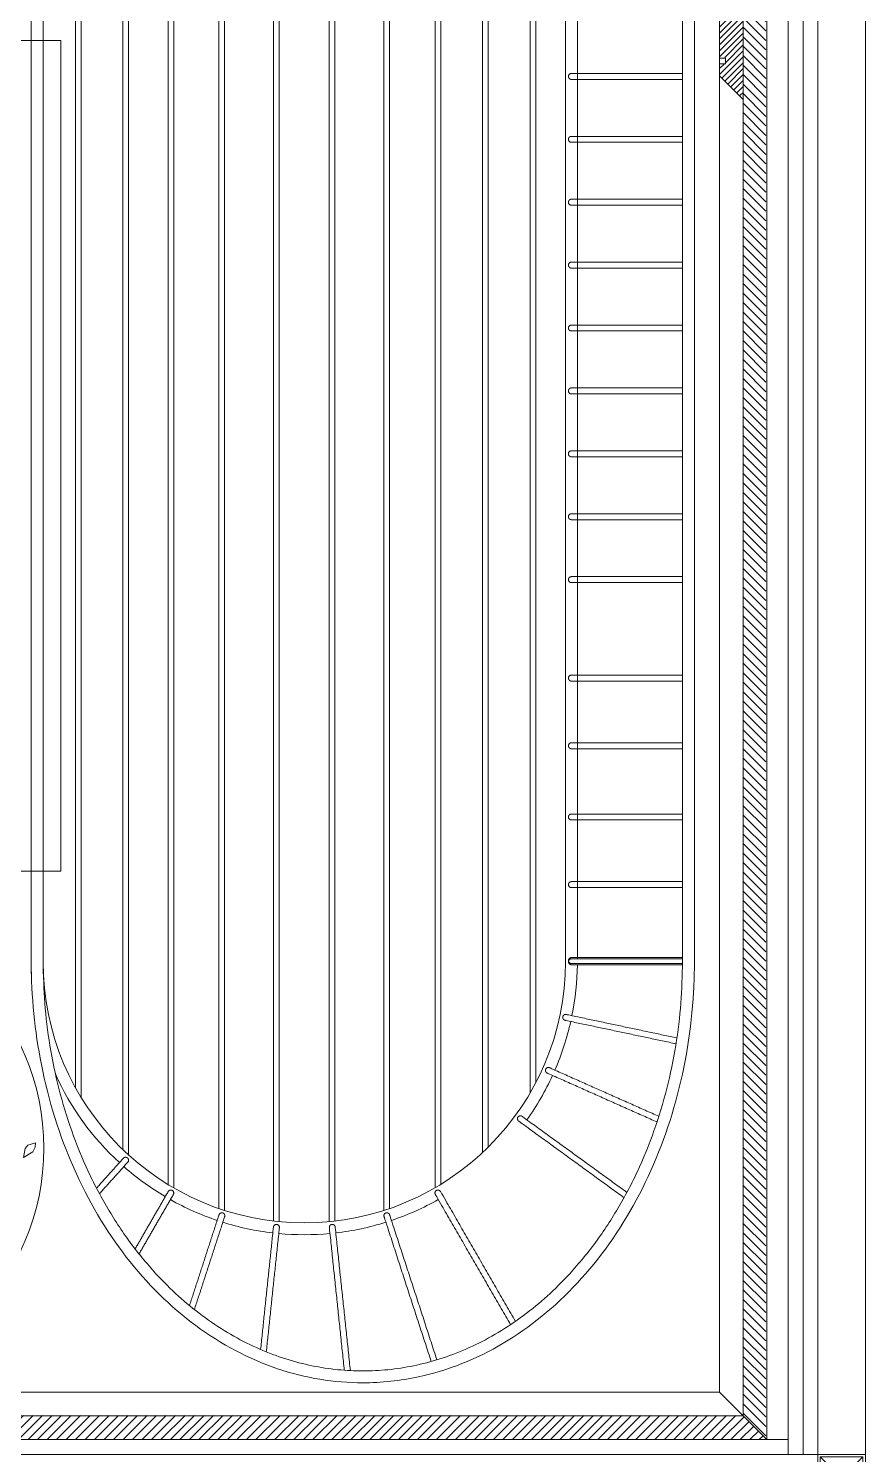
# Model space of a CAD drawing. Header units: millimetres. Extents: x 29001 to 40804, y -8833 to -5892.
# Drawn here: x 30775.1 to 30845.6, y -7341.2 to -7221.1 of the extents above; entities that cross this region are included whole.
import ezdxf

# ---------------------------------------------------------------- set-up
doc = ezdxf.new("R2010")
doc.units = ezdxf.units.MM
doc.layers.get('0').update_dxf_attribs({"lineweight": 0})
for name, color, linetype, lineweight in [('250', 250, 'Continuous', 0), ('wipeout', 254, 'Continuous', 0), ('xxx_Auto_Duvar_Alcipan', 50, 'Continuous', 0), ('xxx_Auto_Duvar_Yesil Alcipan', 93, 'Continuous', 0), ('xxx_Auto_Kaplama_Ahşap', 34, 'Continuous', 0), ('xxx_Auto_Kaplama_Ahşap Tarama', 16, 'Continuous', 0), ('xxx_Auto_Konstruksiyon_Metal', 141, 'Continuous', 0), ('xxx_Auto_Tefris_Silik', 252, 'Continuous', 0), ('xxx_Auto_Tefris_Tefris', 32, 'Continuous', 0)]:
    doc.layers.add(name, color=color, linetype=linetype, lineweight=lineweight)

# ---------------------------------------------------------------- blocks, each defined once
blk = doc.blocks.new('40x40 kutu profil')
at = {"layer": 'xxx_Auto_Konstruksiyon_Metal'}
for points in [[(-1674.77, -595.98), (-1674.77, -599.98), (-1670.77, -599.98), (-1670.77, -595.98), (-1674.77, -595.98)], [(-1670.97, -596.18), (-1674.57, -599.78)], [(-1674.57, -596.18), (-1670.97, -599.78)]]:
    blk.add_lwpolyline(points, dxfattribs=at)
blk.add_lwpolyline([(-1674.57, -596.18), (-1674.57, -599.78), (-1670.97, -599.78), (-1670.97, -596.18)], close=True, dxfattribs=at)
blk = doc.blocks.new('xxxc')
at = {"layer": 'xxx_Auto_Kaplama_Ahşap Tarama'}
h = blk.add_hatch(dxfattribs=at)
h.set_pattern_fill('JIS_WOOD', color=256, scale=0.5)
h.set_pattern_definition([(45, (-28082.08727, 50910.67146), (-0.2499999996, 0.2499999996), [])])
h.paths.add_polyline_path([(-1.5, -2.95), (-2, -2.95), (-2, -1.95), (0, 0.03), (0, -13.95), (-2, -11.95), (-2, -10.95), (-1.5, -10.95), (-1.5, -10.45), (-2, -10.45), (-2, -3.45), (-1.5, -3.45)])
at = {"layer": 'xxx_Auto_Kaplama_Ahşap', "linetype": 'Continuous', "elevation": 0}
blk.add_lwpolyline([(0, 0), (-2, -2), (-2, -3), (-1.5, -3), (-1.5, -3.5), (-2, -3.5), (-2.01, -10.5), (-1.5, -10.5), (-1.5, -11), (-2, -11), (-2, -12), (0, -14)], close=True, dxfattribs=at)
blk.add_lwpolyline([(0, 0), (-2, -2), (-2, -3), (-1.5, -3), (-1.5, -3.5), (-2, -3.5), (-2.01, -10.5), (-1.5, -10.5), (-1.5, -11), (-2, -11), (-2, -12), (0, -14)], close=True, dxfattribs=at)
at = {"layer": 'xxx_Auto_Kaplama_Ahşap', "linetype": 'Continuous'}
blk.add_lwpolyline([(0, -13), (0, 0), (-2, -2), (-2, -3), (-1.5, -3), (-1.5, -3.5), (-2, -3.5), (-2, -10.5)], dxfattribs=at)
blk.add_lwpolyline([(0, -13), (0, 0), (-2, -2), (-2, -3), (-1.5, -3), (-1.5, -3.5), (-2, -3.5), (-2, -10.5)], dxfattribs=at)
at = {"layer": 'xxx_Auto_Kaplama_Ahşap', "linetype": 'Continuous', "elevation": 0}
blk.add_lwpolyline([(0, -2.5), (0, -14)], dxfattribs=at)
blk.add_lwpolyline([(0, -2.5), (0, -14)], dxfattribs=at)
blk = doc.blocks.new('TÜM LAYOOUT')
at = {"layer": 'xxx_Auto_Kaplama_Ahşap'}
h = blk.add_hatch(dxfattribs=at)
h.set_pattern_fill('JIS_WOOD', color=256, scale=0.8, angle=-270)
h.set_pattern_definition([(135, (-48656.18797, -29573.521), (-0.3999999993, -0.3999999993), [])])
h.paths.add_polyline_path([(1690.48, -1016.2), (1690.49, -414.11), (1692.48, -414.11), (1692.38, -1018.09)])
h = blk.add_hatch(dxfattribs=at)
h.set_pattern_fill('JIS_WOOD', color=256, scale=0.8, angle=-180)
h.set_pattern_definition([(225, (30240.5564, -51364.87176), (0.3999999993, -0.3999999993), [])])
h.paths.add_polyline_path([(1692.48, -1018.2), (1395.53, -1018.2), (1395.53, -1016.2), (1690.48, -1016.17)])
at = {"layer": 'xxx_Auto_Duvar_Alcipan', "linetype": 'Continuous'}
blk.add_lwpolyline([(1434.26, -1018.2), (1694.28, -1018.2)], dxfattribs=at)
at = {"layer": 'xxx_Auto_Duvar_Yesil Alcipan', "linetype": 'Continuous'}
for p, q in [((1694.28, -415.11), (1694.28, -1019.45)), ((1695.53, -416.36), (1695.53, -1019.45)), ((1696.78, -417.61), (1696.78, -1019.45)), ((1700.78, -1023.45), (1700.78, -417.61))]:
    blk.add_line(p, q, dxfattribs=at)
blk.add_lwpolyline([(1694.28, -1019.45), (1694.28, -415.11)], dxfattribs=at)
at = {"layer": 'xxx_Auto_Kaplama_Ahşap', "linetype": 'Continuous'}
blk.add_line((1692.48, -1018.2), (1692.48, -414.11), dxfattribs=at)
for points in [[(1690.48, -1016.2), (1690.48, -414.11), (1692.48, -414.11), (1692.48, -1018.2)], [(1692.48, -771.23), (1692.48, -1018.2), (1690.48, -1016.2), (1690.48, -771.23)], [(1438.26, -1016.2), (1690.48, -1016.2), (1692.48, -1018.2), (1438.26, -1018.2)]]:
    blk.add_lwpolyline(points, dxfattribs=at)
at = {"layer": 'xxx_Auto_Kaplama_Ahşap'}
for points in [[(1690.48, -1016.2), (1690.48, -414.11), (1692.48, -414.11), (1692.48, -1018.2)], [(1692.48, -1018.2), (1692.48, -415.11), (1694.28, -415.11), (1694.28, -1019.45)], [(1692.48, -771.23), (1692.48, -1018.2), (1690.48, -1016.2), (1690.48, -771.23)], [(1395.53, -1016.2), (1690.48, -1016.2), (1692.48, -1018.2), (1395.53, -1018.2)]]:
    blk.add_lwpolyline(points, dxfattribs=at)
at = {"layer": 'xxx_Auto_Kaplama_Ahşap Tarama', "linetype": 'Continuous'}
for p, q in [((1688.49, -1014.2), (1688.49, -422.11)), ((1438.26, -1014.2), (1688.49, -1014.2))]:
    blk.add_line(p, q, dxfattribs=at)
blk.add_lwpolyline([(1688.49, -1014.2), (1690.48, -1016.2)], dxfattribs=at)
at = {"layer": 'xxx_Auto_Konstruksiyon_Metal'}
blk.add_lwpolyline([(1438.26, -1019.45), (1700.78, -1019.45)], dxfattribs=at)
at = {"color": 3}
blk.add_blockref('xxxc', (1690.48, -891.28), dxfattribs=at)
at = {"layer": 'xxx_Auto_Konstruksiyon_Metal'}
blk.add_blockref('40x40 kutu profil', (3371.54, -423.47), dxfattribs=at)
blk = doc.blocks.new('U1')
at = {"layer": '250', "lineweight": 0}
blk.add_lwpolyline([(-2359699.761, 78420.96), (-2359699.745, 78421.07), (-2359699.713, 78421.111), (-2359699.621, 78421.143), (-2359699.624, 78421.09), (-2359699.649, 78421.033), (-2359699.761, 78420.962)], dxfattribs=at)
blk = doc.blocks.new('masa-70')
at = {"layer": 'xxx_Auto_Tefris_Tefris'}
blk.add_lwpolyline([(1342.71, 1062.64), (1412.71, 1062.64), (1412.71, 992.64), (1342.71, 992.64)], close=True, dxfattribs=at)
blk = doc.blocks.new('MOBİLYALAR')
blk.add_circle((1611.57, -993.64), 20)
at = {"layer": 'xxx_Auto_Tefris_Silik'}
for p, q in [((1646.78, -606.73), (1646.78, -998.88)), ((1650.91, -605.83), (1650.91, -999.78)), ((1651.38, -605.78), (1651.38, -999.83)), ((1655.61, -605.77), (1655.61, -999.83)), ((1656.09, -605.82), (1656.09, -999.78)), ((1660.21, -606.72), (1660.21, -998.89)), ((1646.3, -606.89), (1646.3, -998.72)), ((1660.69, -606.88), (1660.69, -998.73)), ((1642.04, -608.9), (1642.04, -996.7)), ((1642.51, -608.62), (1642.51, -996.99)), ((1664.53, -608.63), (1664.53, -996.98)), ((1665, -608.91), (1665, -996.69)), ((1638.71, -611.4), (1638.71, -994.21)), ((1638.23, -611.85), (1638.23, -993.76)), ((1668.53, -611.59), (1668.53, -994.01)), ((1669, -612.05), (1669, -993.56)), ((1634.71, -616.26), (1634.71, -978.94)), ((1634.23, -617.08), (1634.23, -978.94)), ((1672.53, -616.61), (1672.53, -989)), ((1673, -617.47), (1673, -988.14)), ((1634.23, -978.94), (1634.23, -988.53)), ((1634.71, -978.94), (1634.71, -989.35))]:
    blk.add_line(p, q, dxfattribs=at)
for points, knots in [([(1685.37, -903.08), (1680.69, -903.08), (1676.01, -903.08), (1675.76, -903.08), (1675.76, -903.33), (1675.76, -903.58), (1676.01, -903.58), (1680.69, -903.58), (1685.37, -903.58)], [0, 0, 0, 9.355225, 9.355225, 9.747924, 9.747924, 10.140623, 10.140623, 19.495847, 19.495847, 19.495847]), ([(1685.37, -908.88), (1680.69, -908.88), (1676.01, -908.88), (1675.76, -908.88), (1675.76, -908.63), (1675.76, -908.38), (1676.01, -908.38), (1680.69, -908.38), (1685.37, -908.38)], [0, 0, 0, 9.355225, 9.355225, 9.747924, 9.747924, 10.140623, 10.140623, 19.495847, 19.495847, 19.495847]), ([(1685.37, -913.68), (1680.69, -913.68), (1676.01, -913.68), (1675.76, -913.68), (1675.76, -913.93), (1675.76, -914.18), (1676.01, -914.18), (1680.69, -914.18), (1685.37, -914.18)], [0, 0, 0, 9.355225, 9.355225, 9.747924, 9.747924, 10.140623, 10.140623, 19.495847, 19.495847, 19.495847]), ([(1685.37, -919.48), (1680.69, -919.48), (1676.01, -919.48), (1675.76, -919.48), (1675.76, -919.23), (1675.76, -918.98), (1676.01, -918.98), (1680.69, -918.98), (1685.37, -918.98)], [0, 0, 0, 9.355225, 9.355225, 9.747924, 9.747924, 10.140623, 10.140623, 19.495847, 19.495847, 19.495847]), ([(1685.37, -924.28), (1680.69, -924.28), (1676.01, -924.28), (1675.76, -924.28), (1675.76, -924.53), (1675.76, -924.78), (1676.01, -924.78), (1680.69, -924.78), (1685.37, -924.78)], [0, 0, 0, 9.355225, 9.355225, 9.747924, 9.747924, 10.140623, 10.140623, 19.495847, 19.495847, 19.495847]), ([(1685.37, -930.08), (1680.69, -930.08), (1676.01, -930.08), (1675.76, -930.08), (1675.76, -929.83), (1675.76, -929.58), (1676.01, -929.58), (1680.69, -929.58), (1685.37, -929.58)], [0, 0, 0, 9.355225, 9.355225, 9.747924, 9.747924, 10.140623, 10.140623, 19.495847, 19.495847, 19.495847]), ([(1685.37, -934.88), (1680.69, -934.88), (1676.01, -934.88), (1675.76, -934.88), (1675.76, -935.13), (1675.76, -935.38), (1676.01, -935.38), (1680.69, -935.38), (1685.37, -935.38)], [0, 0, 0, 9.355225, 9.355225, 9.747924, 9.747924, 10.140623, 10.140623, 19.495847, 19.495847, 19.495847]), ([(1685.37, -940.68), (1680.69, -940.68), (1676.01, -940.68), (1675.76, -940.68), (1675.76, -940.43), (1675.76, -940.18), (1676.01, -940.18), (1680.69, -940.18), (1685.37, -940.18)], [0, 0, 0, 9.355225, 9.355225, 9.747924, 9.747924, 10.140623, 10.140623, 19.495847, 19.495847, 19.495847]), ([(1685.37, -945.48), (1680.69, -945.48), (1676.01, -945.48), (1675.76, -945.48), (1675.76, -945.73), (1675.76, -945.98), (1676.01, -945.98), (1680.69, -945.98), (1685.37, -945.98)], [0, 0, 0, 9.355225, 9.355225, 9.747924, 9.747924, 10.140623, 10.140623, 19.495847, 19.495847, 19.495847]), ([(1685.37, -953.78), (1680.69, -953.78), (1676.01, -953.78), (1675.76, -953.78), (1675.76, -954.03), (1675.76, -954.28), (1676.01, -954.28), (1680.69, -954.28), (1685.37, -954.28)], [0, 0, 0, 9.355225, 9.355225, 9.747924, 9.747924, 10.140623, 10.140623, 19.495847, 19.495847, 19.495847]), ([(1685.37, -959.48), (1680.69, -959.48), (1676.01, -959.48), (1675.76, -959.48), (1675.76, -959.73), (1675.76, -959.98), (1676.01, -959.98), (1680.69, -959.98), (1685.37, -959.98)], [0, 0, 0, 9.355225, 9.355225, 9.747924, 9.747924, 10.140623, 10.140623, 19.495847, 19.495847, 19.495847]), ([(1685.37, -965.48), (1680.69, -965.48), (1676.01, -965.48), (1675.76, -965.48), (1675.76, -965.73), (1675.76, -965.98), (1676.01, -965.98), (1680.69, -965.98), (1685.37, -965.98)], [0, 0, 0, 9.355225, 9.355225, 9.747924, 9.747924, 10.140623, 10.140623, 19.495847, 19.495847, 19.495847]), ([(1685.37, -971.18), (1680.69, -971.18), (1676.01, -971.18), (1675.76, -971.18), (1675.76, -971.43), (1675.76, -971.68), (1676.01, -971.68), (1680.69, -971.68), (1685.37, -971.68)], [0, 0, 0, 9.355225, 9.355225, 9.747924, 9.747924, 10.140623, 10.140623, 19.495847, 19.495847, 19.495847]), ([(1685.37, -977.58), (1680.69, -977.58), (1676.01, -977.58), (1675.76, -977.58), (1675.76, -977.83), (1675.76, -978.08), (1676.01, -978.08), (1680.69, -978.08), (1685.37, -978.08)], [0, 0, 0, 9.355225, 9.355225, 9.747924, 9.747924, 10.140623, 10.140623, 19.495847, 19.495847, 19.495847]), ([(1685.37, -977.68), (1680.69, -977.68), (1676.01, -977.68), (1675.76, -977.68), (1675.76, -977.93), (1675.76, -978.18), (1676.01, -978.18), (1680.69, -978.18), (1685.37, -978.18)], [0, 0, 0, 9.355225, 9.355225, 9.747924, 9.747924, 10.140623, 10.140623, 19.495847, 19.495847, 19.495847]), ([(1685.37, -977.68), (1680.69, -977.68), (1676.01, -977.68), (1675.76, -977.68), (1675.76, -977.93), (1675.76, -978.18), (1676.01, -978.18), (1680.69, -978.18), (1685.37, -978.18)], [0, 0, 0, 9.355225, 9.355225, 9.747924, 9.747924, 10.140623, 10.140623, 19.495847, 19.495847, 19.495847]), ([(1684.9, -984.35), (1680.24, -983.36), (1675.57, -982.37), (1675.33, -982.32), (1675.28, -982.56), (1675.23, -982.8), (1675.47, -982.86), (1680.15, -983.85), (1684.82, -984.84)], [0, 0, 0, 9.532977, 9.532977, 9.925677, 9.925677, 10.318376, 10.318376, 19.879785, 19.879785, 19.879785]), ([(1683.37, -990.95), (1678.77, -988.91), (1674.17, -986.86), (1673.94, -986.76), (1673.84, -986.98), (1673.74, -987.21), (1673.97, -987.31), (1678.59, -989.37), (1683.22, -991.43)], [0, 0, 0, 10.075638, 10.075638, 10.468337, 10.468337, 10.861036, 10.861036, 20.989001, 20.989001, 20.989001]), ([(1680.69, -997.37), (1676.27, -994.16), (1671.86, -990.96), (1671.66, -990.81), (1671.51, -991.01), (1671.37, -991.21), (1671.57, -991.36), (1676.01, -994.58), (1680.44, -997.81)], [0, 0, 0, 10.903723, 10.903723, 11.296422, 11.296422, 11.689121, 11.689121, 22.659097, 22.659097, 22.659097]), ([(1636.26, -997.47), (1637.45, -996.15), (1638.64, -994.82), (1638.81, -994.64), (1638.63, -994.47), (1638.44, -994.3), (1638.27, -994.49), (1637.14, -995.74), (1636.01, -997)], [0, 0, 0, 3.569133, 3.569133, 3.961832, 3.961832, 4.354531, 4.354531, 7.739951, 7.739951, 7.739951]), ([(1639.59, -1002.55), (1641.03, -1000.05), (1642.48, -997.54), (1642.61, -997.33), (1642.39, -997.2), (1642.17, -997.08), (1642.05, -997.29), (1640.65, -999.71), (1639.26, -1002.13)], [0, 0, 0, 5.7827, 5.7827, 6.175399, 6.175399, 6.568098, 6.568098, 12.149315, 12.149315, 12.149315]), ([(1671.29, -1008.23), (1668.14, -1002.76), (1664.98, -997.29), (1664.86, -997.08), (1664.64, -997.2), (1664.42, -997.33), (1664.55, -997.54), (1667.71, -1003.03), (1670.88, -1008.51)], [0, 0, 0, 12.628439, 12.628439, 13.021139, 13.021139, 13.413838, 13.413838, 26.07952, 26.07952, 26.07952]), ([(1644.25, -1007.24), (1645.53, -1003.32), (1646.8, -999.41), (1646.88, -999.17), (1646.64, -999.09), (1646.4, -999.02), (1646.32, -999.26), (1645.08, -1003.08), (1643.84, -1006.9)], [0, 0, 0, 8.232194, 8.232194, 8.624893, 8.624893, 9.017592, 9.017592, 17.057796, 17.057796, 17.057796]), ([(1664.68, -1011.48), (1662.69, -1005.37), (1660.7, -999.26), (1660.63, -999.02), (1660.39, -999.09), (1660.15, -999.17), (1660.23, -999.41), (1662.21, -1005.51), (1664.2, -1011.62)], [0, 0, 0, 12.849133, 12.849133, 13.241832, 13.241832, 13.634531, 13.634531, 26.468787, 26.468787, 26.468787]), ([(1650.31, -1010.8), (1650.86, -1005.57), (1651.41, -1000.34), (1651.44, -1000.09), (1651.19, -1000.06), (1650.94, -1000.04), (1650.91, -1000.28), (1650.37, -1005.44), (1649.83, -1010.6)], [0, 0, 0, 10.523754, 10.523754, 10.916453, 10.916453, 11.309152, 11.309152, 21.682649, 21.682649, 21.682649]), ([(1657.39, -1012.39), (1656.75, -1006.33), (1656.11, -1000.28), (1656.09, -1000.04), (1655.84, -1000.06), (1655.59, -1000.09), (1655.62, -1000.34), (1656.25, -1006.35), (1656.88, -1012.35)], [0, 0, 0, 12.167907, 12.167907, 12.560607, 12.560607, 12.953306, 12.953306, 25.036968, 25.036968, 25.036968])]:
    blk.add_rational_spline(points, [1, 1, 1, 0.707106781187, 1, 0.707106781187, 1, 1, 1], degree=2, knots=knots, dxfattribs=at)
at = {"layer": 'xxx_Auto_Tefris_Tefris'}
for p, q in [((1675.51, -627.67), (1675.51, -977.93)), ((1676.51, -627.42), (1676.51, -977.68)), ((1630.51, -978.94), (1630.51, -977.93)), ((1631.51, -978.94), (1631.51, -977.93))]:
    blk.add_line(p, q, dxfattribs=at)
for radius, start, end in [(22, 180, 0), (23, 348.6228, 359.3772), (23, 336.6228, 347.3772), (23, 204.2612, 227.3772), (23, 324.6228, 335.3772), (23, 228.6228, 239.3772), (23, 240.6228, 251.3772), (23, 288.6228, 299.3772), (23, 252.6228, 263.3772), (23, 264.6228, 275.3772), (23, 276.6228, 287.3772)]:
    blk.add_arc((1653.51, -977.93), radius, start, end, dxfattribs=at)
blk.add_open_spline([(1630.51, -977.93), (1630.51, -980.85), (1630.8, -983.76), (1631.96, -989.63), (1632.88, -992.56), (1635.29, -998.03), (1636.78, -1000.57), (1640.25, -1005.05), (1642.23, -1007), (1646.52, -1010.18), (1648.85, -1011.41), (1653.6, -1013.01), (1656.02, -1013.41), (1658.44, -1013.41), (1660.01, -1013.41), (1661.59, -1013.24), (1665.6, -1012.37), (1668.01, -1011.42), (1672.52, -1008.74), (1674.63, -1007.02), (1678.41, -1002.95), (1680.08, -1000.6), (1682.87, -995.42), (1683.99, -992.6), (1685.62, -986.69), (1686.12, -983.59), (1686.35, -979.63), (1686.37, -978.78), (1686.37, -977.93)], degree=3, knots=[4.712389, 4.712389, 4.712389, 4.712389, 4.960422, 4.960422, 5.226706, 5.226706, 5.492989, 5.492989, 5.759273, 5.759273, 6.025556, 6.025556, 6.283185, 6.283185, 6.283185, 6.450503, 6.450503, 6.716786, 6.716786, 6.98307, 6.98307, 7.249353, 7.249353, 7.515637, 7.515637, 7.781921, 7.781921, 7.853982, 7.853982, 7.853982, 7.853982], dxfattribs=at)
blk.add_rational_spline([(1631.51, -977.93), (1631.51, -1012.41), (1658.44, -1012.41), (1685.37, -1012.41), (1685.37, -977.93)], [1, 0.707106781187, 1, 0.707106781187, 1], degree=2, knots=[4.712389, 4.712389, 4.712389, 6.283185, 6.283185, 7.853982, 7.853982, 7.853982], dxfattribs=at)
at = {"lineweight": 0, "extrusion": (-7.374e-13, 3.02e-14, -1), "xscale": -6.952506840120363, "yscale": 6.9525068401204, "zscale": 6.952506840120427, "rotation": 1.175259469639318}
blk.add_blockref('U1', (-16392824.45, -882597.18, 0), dxfattribs=at)
blk.add_wipeout([(1633.01, -900.3), (1563.01, -900.3), (1563.01, -970.3), (1633.01, -970.3)]).dxf.layer = 'wipeout'
at = {"layer": 'xxx_Auto_Tefris_Tefris'}
for p, q in [((1630.51, -627.67), (1630.51, -978.94)), ((1631.51, -627.67), (1631.51, -978.94))]:
    blk.add_line(p, q, dxfattribs=at)
at = {"layer": 'xxx_Auto_Tefris_Tefris', "xscale": -1}
blk.add_blockref('masa-70', (2975.72, -1962.94), dxfattribs=at)

msp = doc.modelspace()

# ---------------------------------------------------------------- block references
at = {"color": 6}
msp.add_blockref('TÜM LAYOOUT', (29144.79, -6321.8), dxfattribs=at)

# ---------------------------------------------------------------- next in the draw order: block references
msp.add_blockref('MOBİLYALAR', (29144.79, -6321.8), dxfattribs=at)

# ---------------------------------------------------------------- next in the draw order: linework, layer by layer
at = {"layer": 'xxx_Auto_Tefris_Tefris'}
for points in [[(30830.16, -6949.62), (30830.16, -7299.88)], [(30831.16, -6949.47), (30831.16, -7299.73)]]:
    msp.add_lwpolyline(points, dxfattribs=at)

doc.saveas('drawing.dxf')
